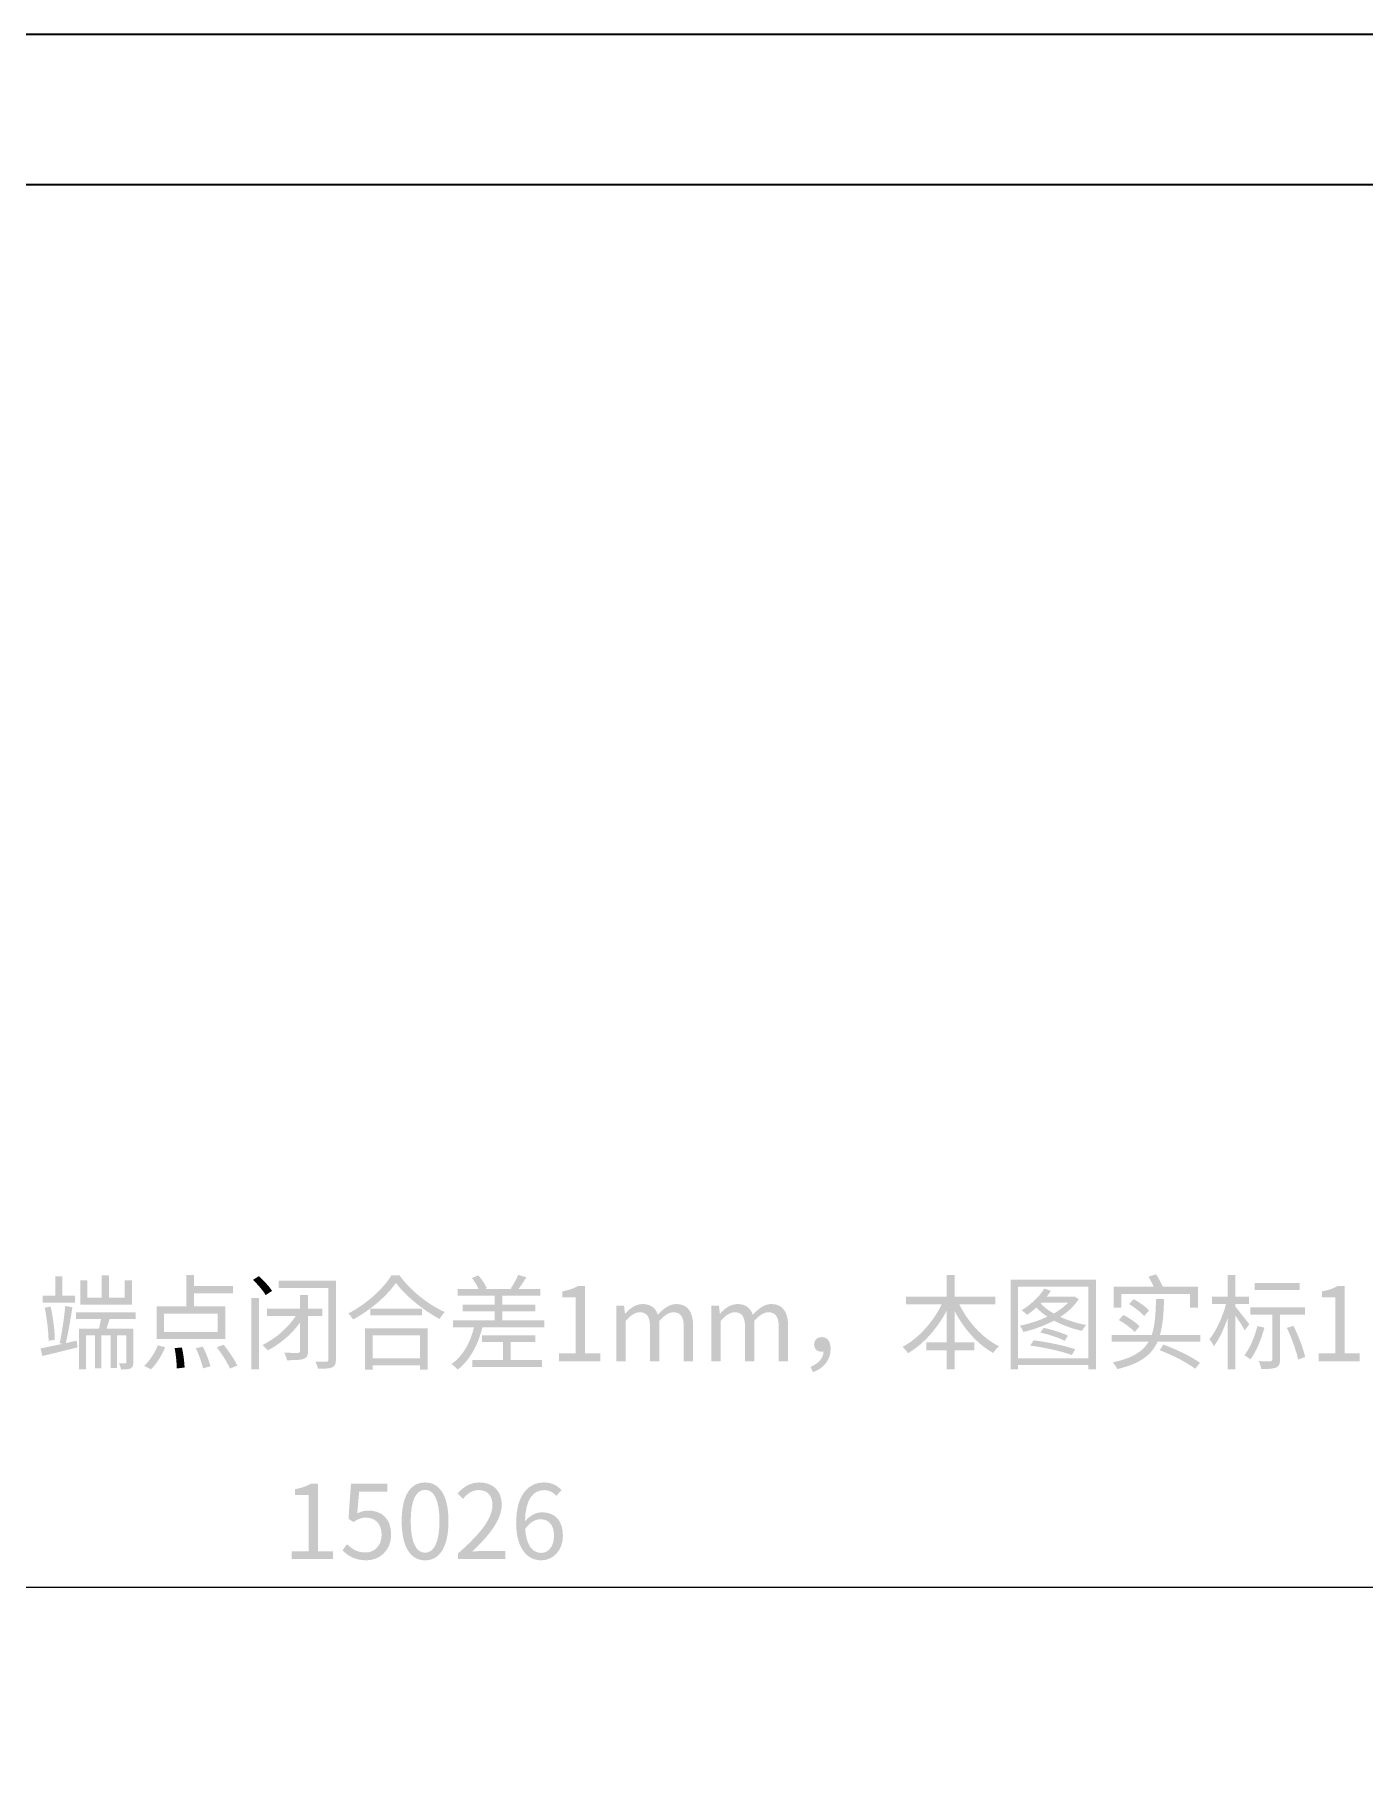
# Model space of a CAD drawing. Header units: millimetres. Extents: x -4600 to 229000, y -4300 to 19460.
# Drawn here: x 45468 to 49007, y 14875 to 19460 of the extents above; entities that cross this region are included whole.
import ezdxf

# ---------------------------------------------------------------- set-up
doc = ezdxf.new("R2010")
doc.units = ezdxf.units.MM
doc.header["$LTSCALE"] = 100
for name, color, linetype, lineweight in [('A-DIMS', 7, 'Continuous', 13), ('A-NOTE', 7, 'Continuous', 18), ('A-SHEET', 7, 'Continuous', 35)]:
    doc.layers.add(name, color=color, linetype=linetype, lineweight=lineweight)

# ---------------------------------------------------------------- blocks, each defined once
blk = doc.blocks.new('*D10')
at = {"layer": 'A-DIMS'}
h = blk.add_hatch(color=256, dxfattribs=at)
edge = h.paths.add_edge_path()
edge.add_line((6152.4, 13605.4), (6262.1, 13605.4))
edge.add_line((6262.1, 13605.4), (6262.1, 13626.1))
edge.add_line((6262.1, 13626.1), (6222, 13626.1))
edge.add_line((6222, 13626.1), (6222, 13805.4))
edge.add_line((6222, 13805.4), (6202.9, 13805.4))
edge.add_spline(control_points=[(6202.9, 13805.4), (6192, 13799.1), (6179.2, 13794.5), (6161.4, 13791.2)], knot_values=[0, 0, 0, 0, 1, 1, 1, 1], degree=3, periodic=0)
edge.add_line((6161.4, 13791.2), (6161.4, 13775.4))
edge.add_line((6161.4, 13775.4), (6197.2, 13775.4))
edge.add_line((6197.2, 13775.4), (6197.2, 13626.1))
edge.add_line((6197.2, 13626.1), (6152.4, 13626.1))
edge.add_line((6152.4, 13626.1), (6152.4, 13605.4))
h = blk.add_hatch(color=256, dxfattribs=at)
edge = h.paths.add_edge_path()
edge.add_spline(control_points=[(6351.3, 13601.8), (6384.9, 13601.8), (6416.8, 13626.7), (6416.8, 13670.3), (6416.8, 13714.5), (6389.5, 13734.2), (6356.5, 13734.2), (6344.5, 13734.2), (6335.5, 13731.2), (6326.5, 13726.3)], knot_values=[0, 0, 0, 0, 1, 1, 1, 2, 2, 2, 3, 3, 3, 3], degree=3, periodic=0)
edge.add_line((6326.5, 13726.3), (6331.7, 13784.1))
edge.add_line((6331.7, 13784.1), (6407, 13784.1))
edge.add_line((6407, 13784.1), (6407, 13805.4))
edge.add_line((6407, 13805.4), (6309.9, 13805.4))
edge.add_line((6309.9, 13805.4), (6303.3, 13712.1))
edge.add_line((6303.3, 13712.1), (6316.7, 13703.6))
edge.add_spline(control_points=[(6316.7, 13703.6), (6328.1, 13711.3), (6336.6, 13715.4), (6350, 13715.4), (6375.1, 13715.4), (6391.4, 13698.4), (6391.4, 13669.8), (6391.4, 13640.6), (6372.6, 13622.6), (6348.9, 13622.6), (6325.7, 13622.6), (6311, 13633.2), (6299.8, 13644.7)], knot_values=[0, 0, 0, 0, 1, 1, 1, 2, 2, 2, 3, 3, 3, 4, 4, 4, 4], degree=3, periodic=0)
edge.add_line((6299.8, 13644.7), (6287.2, 13628.3))
edge.add_spline(control_points=[(6287.2, 13628.3), (6300.9, 13614.9), (6320, 13601.8), (6351.3, 13601.8)], knot_values=[0, 0, 0, 0, 1, 1, 1, 1], degree=3, periodic=0)
h = blk.add_hatch(color=256, dxfattribs=at)
edge = h.paths.add_edge_path()
edge.add_spline(control_points=[(6507.1, 13601.8), (6545.1, 13601.8), (6569.3, 13636.2), (6569.3, 13706.1), (6569.3, 13775.4), (6545.1, 13808.9), (6507.1, 13808.9), (6468.9, 13808.9), (6444.9, 13775.4), (6444.9, 13706.1), (6444.9, 13636.2), (6468.9, 13601.8), (6507.1, 13601.8)], knot_values=[0, 0, 0, 0, 1, 1, 1, 2, 2, 2, 3, 3, 3, 4, 4, 4, 4], degree=3, periodic=0)
edge = h.paths.add_edge_path(flags=0)
edge.add_spline(control_points=[(6507.1, 13622), (6484.5, 13622), (6468.9, 13647.4), (6468.9, 13706.1), (6468.9, 13764.5), (6484.5, 13789.3), (6507.1, 13789.3), (6529.8, 13789.3), (6545.3, 13764.5), (6545.3, 13706.1), (6545.3, 13647.4), (6529.8, 13622), (6507.1, 13622)], knot_values=[0, 0, 0, 0, 1, 1, 1, 2, 2, 2, 3, 3, 3, 4, 4, 4, 4], degree=3, periodic=0)
h = blk.add_hatch(color=256, dxfattribs=at)
edge = h.paths.add_edge_path()
edge.add_line((6594.7, 13605.4), (6720.5, 13605.4))
edge.add_line((6720.5, 13605.4), (6720.5, 13626.9))
edge.add_line((6720.5, 13626.9), (6665.1, 13626.9))
edge.add_spline(control_points=[(6665.1, 13626.9), (6655, 13626.9), (6642.7, 13625.9), (6632.4, 13625)], knot_values=[0, 0, 0, 0, 1, 1, 1, 1], degree=3, periodic=0)
edge.add_spline(control_points=[(6632.4, 13625), (6679.3, 13669.5), (6711, 13710.2), (6711, 13750.3), (6711, 13785.7), (6688.3, 13808.9), (6652.6, 13808.9), (6627.2, 13808.9), (6609.7, 13797.5), (6593.6, 13779.7)], knot_values=[0, 0, 0, 0, 1, 1, 1, 2, 2, 2, 3, 3, 3, 3], degree=3, periodic=0)
edge.add_line((6593.6, 13779.7), (6608.1, 13765.6))
edge.add_spline(control_points=[(6608.1, 13765.6), (6619.3, 13778.9), (6633.2, 13788.7), (6649.6, 13788.7), (6674.4, 13788.7), (6686.4, 13772.1), (6686.4, 13749.2), (6686.4, 13714.8), (6657.5, 13675), (6594.7, 13620.1)], knot_values=[0, 0, 0, 0, 1, 1, 1, 2, 2, 2, 3, 3, 3, 3], degree=3, periodic=0)
edge.add_line((6594.7, 13620.1), (6594.7, 13605.4))
h = blk.add_hatch(color=256, dxfattribs=at)
edge = h.paths.add_edge_path()
edge.add_spline(control_points=[(6816.3, 13601.8), (6847.4, 13601.8), (6873.8, 13628), (6873.8, 13666.8), (6873.8, 13708.8), (6852, 13729.5), (6818.2, 13729.5), (6802.6, 13729.5), (6785.2, 13720.5), (6772.9, 13705.5)], knot_values=[0, 0, 0, 0, 1, 1, 1, 2, 2, 2, 3, 3, 3, 3], degree=3, periodic=0)
edge.add_spline(control_points=[(6772.9, 13705.5), (6774, 13767.5), (6796.6, 13788.5), (6824.5, 13788.5), (6836.5, 13788.5), (6848.5, 13782.5), (6856.1, 13773.2)], knot_values=[0, 0, 0, 0, 1, 1, 1, 2, 2, 2, 2], degree=3, periodic=0)
edge.add_line((6856.1, 13773.2), (6870.3, 13788.5))
edge.add_spline(control_points=[(6870.3, 13788.5), (6859.1, 13800.5), (6844.1, 13808.9), (6823.4, 13808.9), (6784.6, 13808.9), (6749.4, 13779.2), (6749.4, 13700.9), (6749.4, 13634.9), (6778.1, 13601.8), (6816.3, 13601.8)], knot_values=[0, 0, 0, 0, 1, 1, 1, 2, 2, 2, 3, 3, 3, 3], degree=3, periodic=0)
edge = h.paths.add_edge_path(flags=0)
edge.add_spline(control_points=[(6773.4, 13685.6), (6786.5, 13704.2), (6801.8, 13711), (6814.1, 13711), (6838.4, 13711), (6850.1, 13693.8), (6850.1, 13666.8), (6850.1, 13639.5), (6835.4, 13621.5), (6816.3, 13621.5), (6791.2, 13621.5), (6776.2, 13644.1), (6773.4, 13685.6)], knot_values=[0, 0, 0, 0, 1, 1, 1, 2, 2, 2, 3, 3, 3, 4, 4, 4, 4], degree=3, periodic=0)
blk.add_line((-1006, 13530.4), (14020, 13530.4))
blk = doc.blocks.new('SOURCE_DIMENSIONS')
at = {"layer": 'A-NOTE'}
for points in [[(5523.6, 14357), (5523.6, 14305.7), (5489.3, 14305.7), (5489.3, 14287.2), (5575.5, 14287.2), (5575.5, 14305.7), (5542.2, 14305.7), (5542.2, 14357), (5523.6, 14357)], [(5589.9, 14346.9), (5589.9, 14282), (5727.2, 14282), (5727.2, 14346.9), (5707.5, 14346.9), (5707.5, 14300), (5666.3, 14300), (5666.3, 14360), (5646.7, 14360), (5646.7, 14300), (5608.8, 14300), (5608.8, 14346.9), (5589.9, 14346.9)], [(8714.6, 14339.8), (8714.6, 14320.5), (8833.6, 14320.5), (8833.6, 14339.8), (8714.6, 14339.8)], [(6045.1, 14299.2), (6045.1, 14109.5), (6065.2, 14109.5), (6065.2, 14299.2), (6045.1, 14299.2)]]:
    blk.add_hatch(color=256, dxfattribs=at).paths.add_polyline_path(points)
h = blk.add_hatch(color=256, dxfattribs=at)
h.paths.add_polyline_path([(5793.2, 14277.6), (5793.2, 14190.3), (5975.8, 14190.3), (5975.8, 14277.6), (5892.5, 14277.6), (5892.5, 14312.3), (5996.2, 14312.3), (5996.2, 14331.6), (5892.5, 14331.6), (5892.5, 14360.6), (5872.1, 14360.6), (5872.1, 14277.6), (5793.2, 14277.6)])
h.paths.add_polyline_path([(5812.6, 14258.2), (5955.3, 14258.2), (5955.3, 14209.4), (5812.6, 14209.4), (5812.6, 14258.2)], flags=0)
h = blk.add_hatch(color=256, dxfattribs=at)
edge = h.paths.add_edge_path()
edge.add_spline(control_points=[(6049.1, 14347.7), (6062, 14335.5), (6076.7, 14318.3), (6083, 14307.1)], knot_values=[0, 0, 0, 0, 1, 1, 1, 1], degree=3, periodic=0)
edge.add_line((6083, 14307.1), (6099.9, 14318.3))
edge.add_spline(control_points=[(6099.9, 14318.3), (6093.1, 14329.7), (6077.8, 14346.1), (6065, 14357.6)], knot_values=[0, 0, 0, 0, 1, 1, 1, 1], degree=3, periodic=0)
edge.add_line((6065, 14357.6), (6049.1, 14347.7))
h = blk.add_hatch(color=256, dxfattribs=at)
edge = h.paths.add_edge_path()
edge.add_spline(control_points=[(6429.5, 14339.8), (6455.2, 14304.9), (6503.2, 14266.4), (6545.7, 14243.8)], knot_values=[0, 0, 0, 0, 1, 1, 1, 1], degree=3, periodic=0)
edge.add_spline(control_points=[(6545.7, 14243.8), (6549.3, 14249.8), (6554.5, 14256.9), (6559.4, 14262.1)], knot_values=[0, 0, 0, 0, 1, 1, 1, 1], degree=3, periodic=0)
edge.add_spline(control_points=[(6559.4, 14262.1), (6516, 14281.4), (6468, 14319.4), (6438.8, 14360)], knot_values=[0, 0, 0, 0, 1, 1, 1, 1], degree=3, periodic=0)
edge.add_line((6438.8, 14360), (6417.8, 14360))
edge.add_spline(control_points=[(6417.8, 14360), (6396.5, 14324.6), (6350.6, 14282.8), (6302.9, 14258.5)], knot_values=[0, 0, 0, 0, 1, 1, 1, 1], degree=3, periodic=0)
edge.add_spline(control_points=[(6302.9, 14258.5), (6307.3, 14254.2), (6313, 14247.1), (6315.7, 14242.4)], knot_values=[0, 0, 0, 0, 1, 1, 1, 1], degree=3, periodic=0)
edge.add_spline(control_points=[(6315.7, 14242.4), (6362.4, 14267.5), (6406.9, 14306.5), (6429.5, 14339.8)], knot_values=[0, 0, 0, 0, 1, 1, 1, 1], degree=3, periodic=0)
h.paths.add_polyline_path([(6361.3, 14271.3), (6361.3, 14253.1), (6499.1, 14253.1), (6499.1, 14271.3), (6361.3, 14271.3)], flags=0)
h = blk.add_hatch(color=256, dxfattribs=at)
edge = h.paths.add_edge_path()
edge.add_spline(control_points=[(6755, 14361.1), (6750.6, 14350.2), (6741.9, 14334.6), (6734.8, 14324.8)], knot_values=[0, 0, 0, 0, 1, 1, 1, 1], degree=3, periodic=0)
edge.add_line((6734.8, 14324.8), (6737.8, 14323.7))
edge.add_line((6737.8, 14323.7), (6666.6, 14323.7))
edge.add_line((6666.6, 14323.7), (6671, 14325.6))
edge.add_spline(control_points=[(6671, 14325.6), (6667.2, 14335.5), (6657.9, 14349.4), (6648.9, 14359.7)], knot_values=[0, 0, 0, 0, 1, 1, 1, 1], degree=3, periodic=0)
edge.add_line((6648.9, 14359.7), (6631.4, 14352.7))
edge.add_spline(control_points=[(6631.4, 14352.7), (6638.2, 14344.2), (6645.3, 14332.7), (6649.7, 14323.7)], knot_values=[0, 0, 0, 0, 1, 1, 1, 1], degree=3, periodic=0)
edge.add_line((6649.7, 14323.7), (6594, 14323.7))
edge.add_line((6594, 14323.7), (6594, 14305.7))
edge.add_line((6594, 14305.7), (6692, 14305.7))
edge.add_line((6692, 14305.7), (6692, 14281.7))
edge.add_line((6692, 14281.7), (6607.4, 14281.7))
edge.add_line((6607.4, 14281.7), (6607.4, 14264.3))
edge.add_line((6607.4, 14264.3), (6692, 14264.3))
edge.add_line((6692, 14264.3), (6692, 14239.7))
edge.add_line((6692, 14239.7), (6581.8, 14239.7))
edge.add_line((6581.8, 14239.7), (6581.8, 14221.1))
edge.add_line((6581.8, 14221.1), (6637.1, 14221.1))
edge.add_spline(control_points=[(6637.1, 14221.1), (6627, 14178.8), (6607.1, 14144.7), (6577.1, 14123.7)], knot_values=[0, 0, 0, 0, 1, 1, 1, 1], degree=3, periodic=0)
edge.add_spline(control_points=[(6577.1, 14123.7), (6582, 14120.5), (6590.5, 14113.1), (6594.3, 14109.3)], knot_values=[0, 0, 0, 0, 1, 1, 1, 1], degree=3, periodic=0)
edge.add_spline(control_points=[(6594.3, 14109.3), (6625.4, 14134.1), (6647.5, 14172.3), (6659.5, 14221.1)], knot_values=[0, 0, 0, 0, 1, 1, 1, 1], degree=3, periodic=0)
edge.add_line((6659.5, 14221.1), (6824, 14221.1))
edge.add_line((6824, 14221.1), (6824, 14239.7))
edge.add_line((6824, 14239.7), (6713, 14239.7))
edge.add_line((6713, 14239.7), (6713, 14264.3))
edge.add_line((6713, 14264.3), (6800, 14264.3))
edge.add_line((6800, 14264.3), (6800, 14281.7))
edge.add_line((6800, 14281.7), (6713, 14281.7))
edge.add_line((6713, 14281.7), (6713, 14305.7))
edge.add_line((6713, 14305.7), (6813.7, 14305.7))
edge.add_line((6813.7, 14305.7), (6813.7, 14323.7))
edge.add_line((6813.7, 14323.7), (6755.8, 14323.7))
edge.add_spline(control_points=[(6755.8, 14323.7), (6762.4, 14332.5), (6770, 14343.9), (6776.6, 14354.6)], knot_values=[0, 0, 0, 0, 1, 1, 1, 1], degree=3, periodic=0)
edge.add_line((6776.6, 14354.6), (6755, 14361.1))
h.paths.add_polyline_path([(6658.7, 14200.4), (6658.7, 14182.4), (6714.1, 14182.4), (6714.1, 14134.4), (6632.5, 14134.4), (6632.5, 14116.4), (6818.6, 14116.4), (6818.6, 14134.4), (6734.8, 14134.4), (6734.8, 14182.4), (6800.3, 14182.4), (6800.3, 14200.4), (6658.7, 14200.4)], flags=0)
h = blk.add_hatch(color=256, dxfattribs=at)
edge = h.paths.add_edge_path()
edge.add_line((7894.4, 14360.3), (7894.4, 14303))
edge.add_line((7894.4, 14303), (7786.7, 14303))
edge.add_line((7786.7, 14303), (7786.7, 14282.3))
edge.add_line((7786.7, 14282.3), (7881.6, 14282.3))
edge.add_spline(control_points=[(7881.6, 14282.3), (7858.4, 14235.3), (7818.9, 14191.1), (7777.4, 14169.6)], knot_values=[0, 0, 0, 0, 1, 1, 1, 1], degree=3, periodic=0)
edge.add_spline(control_points=[(7777.4, 14169.6), (7782, 14165.5), (7788.6, 14157.8), (7792.1, 14152.7)], knot_values=[0, 0, 0, 0, 1, 1, 1, 1], degree=3, periodic=0)
edge.add_spline(control_points=[(7792.1, 14152.7), (7832, 14176.1), (7869.3, 14217.3), (7894.4, 14264.8)], knot_values=[0, 0, 0, 0, 1, 1, 1, 1], degree=3, periodic=0)
edge.add_line((7894.4, 14264.8), (7894.4, 14181.3))
edge.add_line((7894.4, 14181.3), (7841, 14181.3))
edge.add_line((7841, 14181.3), (7841, 14160.6))
edge.add_line((7841, 14160.6), (7894.4, 14160.6))
edge.add_line((7894.4, 14160.6), (7894.4, 14109.5))
edge.add_line((7894.4, 14109.5), (7916, 14109.5))
edge.add_line((7916, 14109.5), (7916, 14160.6))
edge.add_line((7916, 14160.6), (7968.1, 14160.6))
edge.add_line((7968.1, 14160.6), (7968.1, 14181.3))
edge.add_line((7968.1, 14181.3), (7916, 14181.3))
edge.add_line((7916, 14181.3), (7916, 14264.5))
edge.add_spline(control_points=[(7916, 14264.5), (7940.6, 14217.3), (7977.7, 14175.8), (8018.6, 14153.2)], knot_values=[0, 0, 0, 0, 1, 1, 1, 1], degree=3, periodic=0)
edge.add_spline(control_points=[(8018.6, 14153.2), (8022.1, 14158.9), (8029.2, 14167.1), (8034.1, 14171.2)], knot_values=[0, 0, 0, 0, 1, 1, 1, 1], degree=3, periodic=0)
edge.add_spline(control_points=[(8034.1, 14171.2), (7991, 14192.2), (7951.7, 14235.3), (7928.5, 14282.3)], knot_values=[0, 0, 0, 0, 1, 1, 1, 1], degree=3, periodic=0)
edge.add_line((7928.5, 14282.3), (8024.6, 14282.3))
edge.add_line((8024.6, 14282.3), (8024.6, 14303))
edge.add_line((8024.6, 14303), (7916, 14303))
edge.add_line((7916, 14303), (7916, 14360.3))
edge.add_line((7916, 14360.3), (7894.4, 14360.3))
h = blk.add_hatch(color=256, dxfattribs=at)
edge = h.paths.add_edge_path()
edge.add_line((8339.2, 14329.5), (8339.2, 14274.1))
edge.add_line((8339.2, 14274.1), (8359.7, 14274.1))
edge.add_line((8359.7, 14274.1), (8359.7, 14310.4))
edge.add_line((8359.7, 14310.4), (8542.2, 14310.4))
edge.add_line((8542.2, 14310.4), (8542.2, 14274.1))
edge.add_line((8542.2, 14274.1), (8563.5, 14274.1))
edge.add_line((8563.5, 14274.1), (8563.5, 14329.5))
edge.add_line((8563.5, 14329.5), (8469.9, 14329.5))
edge.add_spline(control_points=[(8469.9, 14329.5), (8465.8, 14339), (8458.7, 14352.4), (8451.9, 14362.5)], knot_values=[0, 0, 0, 0, 1, 1, 1, 1], degree=3, periodic=0)
edge.add_line((8451.9, 14362.5), (8431.7, 14356.2))
edge.add_spline(control_points=[(8431.7, 14356.2), (8436.6, 14348), (8441.8, 14338.2), (8445.6, 14329.5)], knot_values=[0, 0, 0, 0, 1, 1, 1, 1], degree=3, periodic=0)
edge.add_line((8445.6, 14329.5), (8339.2, 14329.5))
h = blk.add_hatch(color=256, dxfattribs=at)
edge = h.paths.add_edge_path()
edge.add_line((8642.6, 14360.6), (8642.6, 14302.7))
edge.add_line((8642.6, 14302.7), (8600.9, 14302.7))
edge.add_line((8600.9, 14302.7), (8600.9, 14283.6))
edge.add_line((8600.9, 14283.6), (8638.2, 14283.6))
edge.add_spline(control_points=[(8638.2, 14283.6), (8629.2, 14249.8), (8611.5, 14210.5), (8594, 14190)], knot_values=[0, 0, 0, 0, 1, 1, 1, 1], degree=3, periodic=0)
edge.add_spline(control_points=[(8594, 14190), (8597.9, 14184.9), (8603.3, 14176.4), (8605.5, 14170.9)], knot_values=[0, 0, 0, 0, 1, 1, 1, 1], degree=3, periodic=0)
edge.add_spline(control_points=[(8605.5, 14170.9), (8619.1, 14188.4), (8632.5, 14217), (8642.6, 14246.5)], knot_values=[0, 0, 0, 0, 1, 1, 1, 1], degree=3, periodic=0)
edge.add_line((8642.6, 14246.5), (8642.6, 14109.8))
edge.add_line((8642.6, 14109.8), (8663.1, 14109.8))
edge.add_line((8663.1, 14109.8), (8663.1, 14252.5))
edge.add_spline(control_points=[(8663.1, 14252.5), (8672.3, 14239.1), (8683.3, 14222.2), (8687.9, 14213.5)], knot_values=[0, 0, 0, 0, 1, 1, 1, 1], degree=3, periodic=0)
edge.add_line((8687.9, 14213.5), (8699.9, 14229.6))
edge.add_spline(control_points=[(8699.9, 14229.6), (8694.4, 14237.2), (8671, 14267.3), (8663.1, 14276.3)], knot_values=[0, 0, 0, 0, 1, 1, 1, 1], degree=3, periodic=0)
edge.add_line((8663.1, 14276.3), (8663.1, 14283.6))
edge.add_line((8663.1, 14283.6), (8698.8, 14283.6))
edge.add_line((8698.8, 14283.6), (8698.8, 14302.7))
edge.add_line((8698.8, 14302.7), (8663.1, 14302.7))
edge.add_line((8663.1, 14302.7), (8663.1, 14360.6))
edge.add_line((8663.1, 14360.6), (8642.6, 14360.6))
h = blk.add_hatch(color=256, dxfattribs=at)
edge = h.paths.add_edge_path()
edge.add_line((6117.6, 14345.6), (6117.6, 14326.5))
edge.add_line((6117.6, 14326.5), (6249.7, 14326.5))
edge.add_line((6249.7, 14326.5), (6249.7, 14135.5))
edge.add_spline(control_points=[(6249.7, 14135.5), (6249.7, 14131.6), (6248.6, 14130.6), (6244.5, 14130.3)], knot_values=[0, 0, 0, 0, 1, 1, 1, 1], degree=3, periodic=0)
edge.add_spline(control_points=[(6244.5, 14130.3), (6241, 14130.3), (6227.9, 14130.3), (6215.3, 14130.6)], knot_values=[0, 0, 0, 0, 1, 1, 1, 1], degree=3, periodic=0)
edge.add_spline(control_points=[(6215.3, 14130.6), (6218, 14125.4), (6220.8, 14116.6), (6221.9, 14111.5)], knot_values=[0, 0, 0, 0, 1, 1, 1, 1], degree=3, periodic=0)
edge.add_spline(control_points=[(6221.9, 14111.5), (6240.1, 14111.2), (6252.1, 14111.7), (6259.8, 14115), (6267.2, 14118.3), (6269.9, 14124), (6269.9, 14135.5)], knot_values=[0, 0, 0, 0, 1, 1, 1, 2, 2, 2, 2], degree=3, periodic=0)
edge.add_line((6269.9, 14135.5), (6269.9, 14345.6))
edge.add_line((6269.9, 14345.6), (6117.6, 14345.6))
edge = h.paths.add_edge_path(flags=0)
edge.add_line((6174.4, 14307.6), (6174.4, 14271.1))
edge.add_line((6174.4, 14271.1), (6086.8, 14271.1))
edge.add_line((6086.8, 14271.1), (6086.8, 14251.7))
edge.add_line((6086.8, 14251.7), (6162.7, 14251.7))
edge.add_spline(control_points=[(6162.7, 14251.7), (6144.1, 14221.7), (6111.6, 14193.3), (6074.3, 14174.2)], knot_values=[0, 0, 0, 0, 1, 1, 1, 1], degree=3, periodic=0)
edge.add_spline(control_points=[(6074.3, 14174.2), (6078.9, 14170.9), (6085.4, 14164.1), (6088.4, 14160)], knot_values=[0, 0, 0, 0, 1, 1, 1, 1], degree=3, periodic=0)
edge.add_spline(control_points=[(6088.4, 14160), (6123.4, 14178.6), (6153.1, 14204.5), (6174.4, 14234.2)], knot_values=[0, 0, 0, 0, 1, 1, 1, 1], degree=3, periodic=0)
edge.add_line((6174.4, 14234.2), (6174.4, 14159.2))
edge.add_spline(control_points=[(6174.4, 14159.2), (6174.4, 14154.8), (6173, 14153.7), (6168.7, 14153.5)], knot_values=[0, 0, 0, 0, 1, 1, 1, 1], degree=3, periodic=0)
edge.add_spline(control_points=[(6168.7, 14153.5), (6164, 14153.5), (6148.7, 14153.5), (6132.6, 14154)], knot_values=[0, 0, 0, 0, 1, 1, 1, 1], degree=3, periodic=0)
edge.add_spline(control_points=[(6132.6, 14154), (6135.4, 14148.3), (6138.6, 14139.6), (6139.5, 14134.1)], knot_values=[0, 0, 0, 0, 1, 1, 1, 1], degree=3, periodic=0)
edge.add_spline(control_points=[(6139.5, 14134.1), (6161.3, 14134.1), (6175.5, 14134.4), (6183.9, 14137.6)], knot_values=[0, 0, 0, 0, 1, 1, 1, 1], degree=3, periodic=0)
edge.add_spline(control_points=[(6183.9, 14137.6), (6192.9, 14140.6), (6195.7, 14146.4), (6195.7, 14158.7)], knot_values=[0, 0, 0, 0, 1, 1, 1, 1], degree=3, periodic=0)
edge.add_line((6195.7, 14158.7), (6195.7, 14251.7))
edge.add_line((6195.7, 14251.7), (6233.9, 14251.7))
edge.add_line((6233.9, 14251.7), (6233.9, 14271.1))
edge.add_line((6233.9, 14271.1), (6195.7, 14271.1))
edge.add_line((6195.7, 14271.1), (6195.7, 14307.6))
edge.add_line((6195.7, 14307.6), (6174.4, 14307.6))
h = blk.add_hatch(color=256, dxfattribs=at)
edge = h.paths.add_edge_path()
edge.add_line((6863.3, 14131.4), (6973, 14131.4))
edge.add_line((6973, 14131.4), (6973, 14152.1))
edge.add_line((6973, 14152.1), (6932.9, 14152.1))
edge.add_line((6932.9, 14152.1), (6932.9, 14331.4))
edge.add_line((6932.9, 14331.4), (6913.8, 14331.4))
edge.add_spline(control_points=[(6913.8, 14331.4), (6902.9, 14325.1), (6890.1, 14320.5), (6872.3, 14317.2)], knot_values=[0, 0, 0, 0, 1, 1, 1, 1], degree=3, periodic=0)
edge.add_line((6872.3, 14317.2), (6872.3, 14301.4))
edge.add_line((6872.3, 14301.4), (6908.1, 14301.4))
edge.add_line((6908.1, 14301.4), (6908.1, 14152.1))
edge.add_line((6908.1, 14152.1), (6863.3, 14152.1))
edge.add_line((6863.3, 14152.1), (6863.3, 14131.4))
h = blk.add_hatch(color=256, dxfattribs=at)
h.paths.add_polyline_path([(8064.7, 14348.6), (8064.7, 14109.5), (8084.3, 14109.5), (8084.3, 14121), (8271.5, 14121), (8271.5, 14109.5), (8292, 14109.5), (8292, 14348.6), (8064.7, 14348.6)])
h.paths.add_polyline_path([(8084.3, 14139.3), (8084.3, 14330), (8271.5, 14330), (8271.5, 14139.3), (8084.3, 14139.3)], flags=0)
edge = h.paths.add_edge_path(flags=0)
edge.add_spline(control_points=[(8154.7, 14324.6), (8141.1, 14302.2), (8117.6, 14280.9), (8094.2, 14267)], knot_values=[0, 0, 0, 0, 1, 1, 1, 1], degree=3, periodic=0)
edge.add_spline(control_points=[(8094.2, 14267), (8098.5, 14264.3), (8105.6, 14258), (8108.6, 14254.7)], knot_values=[0, 0, 0, 0, 1, 1, 1, 1], degree=3, periodic=0)
edge.add_spline(control_points=[(8108.6, 14254.7), (8116.8, 14260.2), (8125.3, 14266.7), (8133.7, 14274.1)], knot_values=[0, 0, 0, 0, 1, 1, 1, 1], degree=3, periodic=0)
edge.add_spline(control_points=[(8133.7, 14274.1), (8141.9, 14265.3), (8152, 14257.2), (8162.9, 14249.8)], knot_values=[0, 0, 0, 0, 1, 1, 1, 1], degree=3, periodic=0)
edge.add_spline(control_points=[(8162.9, 14249.8), (8139.7, 14238.9), (8113.5, 14230.7), (8089.3, 14225.8)], knot_values=[0, 0, 0, 0, 1, 1, 1, 1], degree=3, periodic=0)
edge.add_spline(control_points=[(8089.3, 14225.8), (8092.8, 14222), (8097.2, 14214), (8099.1, 14209.1)], knot_values=[0, 0, 0, 0, 1, 1, 1, 1], degree=3, periodic=0)
edge.add_spline(control_points=[(8099.1, 14209.1), (8125.8, 14215.4), (8154.5, 14225.5), (8180.4, 14239.4)], knot_values=[0, 0, 0, 0, 1, 1, 1, 1], degree=3, periodic=0)
edge.add_spline(control_points=[(8180.4, 14239.4), (8203, 14227.1), (8229, 14217.9), (8254.9, 14212.1)], knot_values=[0, 0, 0, 0, 1, 1, 1, 1], degree=3, periodic=0)
edge.add_spline(control_points=[(8254.9, 14212.1), (8257.3, 14217), (8262.5, 14224.1), (8266.3, 14227.7)], knot_values=[0, 0, 0, 0, 1, 1, 1, 1], degree=3, periodic=0)
edge.add_spline(control_points=[(8266.3, 14227.7), (8242.3, 14232.1), (8218.3, 14239.4), (8197, 14249.2)], knot_values=[0, 0, 0, 0, 1, 1, 1, 1], degree=3, periodic=0)
edge.add_spline(control_points=[(8197, 14249.2), (8217.5, 14262.6), (8234.7, 14278.2), (8246.1, 14296.7)], knot_values=[0, 0, 0, 0, 1, 1, 1, 1], degree=3, periodic=0)
edge.add_line((8246.1, 14296.7), (8234.4, 14303.5))
edge.add_line((8234.4, 14303.5), (8231.4, 14302.7))
edge.add_line((8231.4, 14302.7), (8160.7, 14302.7))
edge.add_spline(control_points=[(8160.7, 14302.7), (8164.8, 14307.9), (8168.7, 14313.1), (8171.9, 14318.5)], knot_values=[0, 0, 0, 0, 1, 1, 1, 1], degree=3, periodic=0)
edge.add_line((8171.9, 14318.5), (8154.7, 14324.6))
edge = h.paths.add_edge_path(flags=0)
edge.add_line((8144.9, 14285), (8146.8, 14286.9))
edge.add_line((8146.8, 14286.9), (8217.5, 14286.9))
edge.add_spline(control_points=[(8217.5, 14286.9), (8207.7, 14276.3), (8194.6, 14266.7), (8179.8, 14258.2)], knot_values=[0, 0, 0, 0, 1, 1, 1, 1], degree=3, periodic=0)
edge.add_spline(control_points=[(8179.8, 14258.2), (8165.9, 14266.2), (8153.9, 14275.2), (8144.9, 14285)], knot_values=[0, 0, 0, 0, 1, 1, 1, 1], degree=3, periodic=0)
edge = h.paths.add_edge_path(flags=0)
edge.add_spline(control_points=[(8116.8, 14172.8), (8154.5, 14168.2), (8201.7, 14157.3), (8227.9, 14148)], knot_values=[0, 0, 0, 0, 1, 1, 1, 1], degree=3, periodic=0)
edge.add_line((8227.9, 14148), (8236.9, 14163.3))
edge.add_spline(control_points=[(8236.9, 14163.3), (8210.4, 14172), (8163.2, 14182.7), (8126.4, 14186.8)], knot_values=[0, 0, 0, 0, 1, 1, 1, 1], degree=3, periodic=0)
edge.add_line((8126.4, 14186.8), (8116.8, 14172.8))
edge = h.paths.add_edge_path(flags=0)
edge.add_spline(control_points=[(8144.1, 14207.5), (8165.9, 14202.9), (8193.8, 14193.3), (8209, 14185.7)], knot_values=[0, 0, 0, 0, 1, 1, 1, 1], degree=3, periodic=0)
edge.add_line((8209, 14185.7), (8217.5, 14199.6))
edge.add_spline(control_points=[(8217.5, 14199.6), (8202.2, 14206.7), (8174.7, 14215.7), (8152.8, 14220)], knot_values=[0, 0, 0, 0, 1, 1, 1, 1], degree=3, periodic=0)
edge.add_line((8152.8, 14220), (8144.1, 14207.5))
h = blk.add_hatch(color=256, dxfattribs=at)
edge = h.paths.add_edge_path()
edge.add_line((8884.3, 14131.4), (8994, 14131.4))
edge.add_line((8994, 14131.4), (8994, 14152.1))
edge.add_line((8994, 14152.1), (8953.9, 14152.1))
edge.add_line((8953.9, 14152.1), (8953.9, 14331.4))
edge.add_line((8953.9, 14331.4), (8934.8, 14331.4))
edge.add_spline(control_points=[(8934.8, 14331.4), (8923.9, 14325.1), (8911.1, 14320.5), (8893.3, 14317.2)], knot_values=[0, 0, 0, 0, 1, 1, 1, 1], degree=3, periodic=0)
edge.add_line((8893.3, 14317.2), (8893.3, 14301.4))
edge.add_line((8893.3, 14301.4), (8929.1, 14301.4))
edge.add_line((8929.1, 14301.4), (8929.1, 14152.1))
edge.add_line((8929.1, 14152.1), (8884.3, 14152.1))
edge.add_line((8884.3, 14152.1), (8884.3, 14131.4))
h = blk.add_hatch(color=256, dxfattribs=at)
edge = h.paths.add_edge_path()
edge.add_spline(control_points=[(5549.8, 14278.7), (5547.1, 14248.7), (5540.8, 14205), (5534.8, 14179.4)], knot_values=[0, 0, 0, 0, 1, 1, 1, 1], degree=3, periodic=0)
edge.add_line((5534.8, 14179.4), (5541.9, 14177.5))
edge.add_line((5541.9, 14177.5), (5484.1, 14165.2))
edge.add_line((5484.1, 14165.2), (5488.7, 14145.3))
edge.add_spline(control_points=[(5488.7, 14145.3), (5514.9, 14151.3), (5549.6, 14159.7), (5582.3, 14168.2)], knot_values=[0, 0, 0, 0, 1, 1, 1, 1], degree=3, periodic=0)
edge.add_line((5582.3, 14168.2), (5580.1, 14185.9))
edge.add_line((5580.1, 14185.9), (5551.2, 14179.4))
edge.add_spline(control_points=[(5551.2, 14179.4), (5557.2, 14204.8), (5564, 14244.3), (5568.9, 14274.6)], knot_values=[0, 0, 0, 0, 1, 1, 1, 1], degree=3, periodic=0)
edge.add_line((5568.9, 14274.6), (5549.8, 14278.7))
edge = h.paths.add_edge_path(flags=0)
edge.add_spline(control_points=[(5495, 14273.8), (5501, 14246), (5505.1, 14209.4), (5505.4, 14185.7)], knot_values=[0, 0, 0, 0, 1, 1, 1, 1], degree=3, periodic=0)
edge.add_line((5505.4, 14185.7), (5522, 14188.4))
edge.add_spline(control_points=[(5522, 14188.4), (5521.7, 14212.4), (5517.4, 14248.4), (5510.8, 14276.5)], knot_values=[0, 0, 0, 0, 1, 1, 1, 1], degree=3, periodic=0)
edge.add_line((5510.8, 14276.5), (5495, 14273.8))
h = blk.add_hatch(color=256, dxfattribs=at)
edge = h.paths.add_edge_path()
edge.add_line((5586.7, 14217.6), (5586.7, 14109.8))
edge.add_line((5586.7, 14109.8), (5605.2, 14109.8))
edge.add_line((5605.2, 14109.8), (5605.2, 14199.9))
edge.add_line((5605.2, 14199.9), (5629, 14199.9))
edge.add_line((5629, 14199.9), (5629, 14112.5))
edge.add_line((5629, 14112.5), (5645.3, 14112.5))
edge.add_line((5645.3, 14112.5), (5645.3, 14199.9))
edge.add_line((5645.3, 14199.9), (5670.7, 14199.9))
edge.add_line((5670.7, 14199.9), (5670.7, 14113.4))
edge.add_line((5670.7, 14113.4), (5687.1, 14113.4))
edge.add_line((5687.1, 14113.4), (5687.1, 14199.9))
edge.add_line((5687.1, 14199.9), (5712.2, 14199.9))
edge.add_line((5712.2, 14199.9), (5712.2, 14128.9))
edge.add_spline(control_points=[(5712.2, 14128.9), (5712.2, 14126.7), (5711.6, 14125.9), (5709.2, 14125.9)], knot_values=[0, 0, 0, 0, 1, 1, 1, 1], degree=3, periodic=0)
edge.add_spline(control_points=[(5709.2, 14125.9), (5707, 14125.6), (5700.2, 14125.6), (5692.5, 14125.9)], knot_values=[0, 0, 0, 0, 1, 1, 1, 1], degree=3, periodic=0)
edge.add_spline(control_points=[(5692.5, 14125.9), (5695, 14121.3), (5697.4, 14114.2), (5698, 14109.3)], knot_values=[0, 0, 0, 0, 1, 1, 1, 1], degree=3, periodic=0)
edge.add_spline(control_points=[(5698, 14109.3), (5710.5, 14109.3), (5718.2, 14109.5), (5723.9, 14112.5)], knot_values=[0, 0, 0, 0, 1, 1, 1, 1], degree=3, periodic=0)
edge.add_spline(control_points=[(5723.9, 14112.5), (5729.4, 14115.3), (5730.7, 14120.2), (5730.7, 14128.6)], knot_values=[0, 0, 0, 0, 1, 1, 1, 1], degree=3, periodic=0)
edge.add_line((5730.7, 14128.6), (5730.7, 14217.6))
edge.add_line((5730.7, 14217.6), (5659.5, 14217.6))
edge.add_line((5659.5, 14217.6), (5667.7, 14243.2))
edge.add_line((5667.7, 14243.2), (5736.7, 14243.2))
edge.add_line((5736.7, 14243.2), (5736.7, 14261.8))
edge.add_line((5736.7, 14261.8), (5577.9, 14261.8))
edge.add_line((5577.9, 14261.8), (5577.9, 14243.2))
edge.add_line((5577.9, 14243.2), (5644.8, 14243.2))
edge.add_spline(control_points=[(5644.8, 14243.2), (5643.1, 14234.8), (5641.5, 14225.5), (5639.6, 14217.6)], knot_values=[0, 0, 0, 0, 1, 1, 1, 1], degree=3, periodic=0)
edge.add_line((5639.6, 14217.6), (5586.7, 14217.6))
h = blk.add_hatch(color=256, dxfattribs=at)
edge = h.paths.add_edge_path()
edge.add_line((7015.9, 14131.4), (7041, 14131.4))
edge.add_line((7041, 14131.4), (7041, 14238.9))
edge.add_spline(control_points=[(7041, 14238.9), (7054.3, 14254.2), (7066.9, 14261.5), (7078.1, 14261.5), (7096.9, 14261.5), (7105.6, 14249.8), (7105.6, 14222)], knot_values=[0, 0, 0, 0, 1, 1, 1, 2, 2, 2, 2], degree=3, periodic=0)
edge.add_line((7105.6, 14222), (7105.6, 14131.4))
edge.add_line((7105.6, 14131.4), (7130.5, 14131.4))
edge.add_line((7130.5, 14131.4), (7130.5, 14238.9))
edge.add_spline(control_points=[(7130.5, 14238.9), (7144.4, 14254.2), (7156.4, 14261.5), (7167.8, 14261.5), (7186.7, 14261.5), (7195.4, 14249.8), (7195.4, 14222)], knot_values=[0, 0, 0, 0, 1, 1, 1, 2, 2, 2, 2], degree=3, periodic=0)
edge.add_line((7195.4, 14222), (7195.4, 14131.4))
edge.add_line((7195.4, 14131.4), (7220.2, 14131.4))
edge.add_line((7220.2, 14131.4), (7220.2, 14225.2))
edge.add_spline(control_points=[(7220.2, 14225.2), (7220.2, 14262.9), (7205.8, 14283.4), (7175.5, 14283.4), (7157.2, 14283.4), (7141.9, 14271.6), (7126.4, 14255)], knot_values=[0, 0, 0, 0, 1, 1, 1, 2, 2, 2, 2], degree=3, periodic=0)
edge.add_spline(control_points=[(7126.4, 14255), (7120.4, 14272.4), (7108.4, 14283.4), (7085.4, 14283.4), (7067.7, 14283.4), (7052.4, 14272.2), (7039.3, 14258)], knot_values=[0, 0, 0, 0, 1, 1, 1, 2, 2, 2, 2], degree=3, periodic=0)
edge.add_line((7039.3, 14258), (7038.8, 14258))
edge.add_line((7038.8, 14258), (7036.3, 14279.5))
edge.add_line((7036.3, 14279.5), (7015.9, 14279.5))
edge.add_line((7015.9, 14279.5), (7015.9, 14131.4))
h = blk.add_hatch(color=256, dxfattribs=at)
edge = h.paths.add_edge_path()
edge.add_line((7268.5, 14131.4), (7293.6, 14131.4))
edge.add_line((7293.6, 14131.4), (7293.6, 14238.9))
edge.add_spline(control_points=[(7293.6, 14238.9), (7307, 14254.2), (7319.5, 14261.5), (7330.7, 14261.5), (7349.6, 14261.5), (7358.3, 14249.8), (7358.3, 14222)], knot_values=[0, 0, 0, 0, 1, 1, 1, 2, 2, 2, 2], degree=3, periodic=0)
edge.add_line((7358.3, 14222), (7358.3, 14131.4))
edge.add_line((7358.3, 14131.4), (7383.1, 14131.4))
edge.add_line((7383.1, 14131.4), (7383.1, 14238.9))
edge.add_spline(control_points=[(7383.1, 14238.9), (7397, 14254.2), (7409, 14261.5), (7420.5, 14261.5), (7439.3, 14261.5), (7448.1, 14249.8), (7448.1, 14222)], knot_values=[0, 0, 0, 0, 1, 1, 1, 2, 2, 2, 2], degree=3, periodic=0)
edge.add_line((7448.1, 14222), (7448.1, 14131.4))
edge.add_line((7448.1, 14131.4), (7472.9, 14131.4))
edge.add_line((7472.9, 14131.4), (7472.9, 14225.2))
edge.add_spline(control_points=[(7472.9, 14225.2), (7472.9, 14262.9), (7458.4, 14283.4), (7428.1, 14283.4), (7409.9, 14283.4), (7394.6, 14271.6), (7379, 14255)], knot_values=[0, 0, 0, 0, 1, 1, 1, 2, 2, 2, 2], degree=3, periodic=0)
edge.add_spline(control_points=[(7379, 14255), (7373, 14272.4), (7361, 14283.4), (7338.1, 14283.4), (7320.4, 14283.4), (7305.1, 14272.2), (7292, 14258)], knot_values=[0, 0, 0, 0, 1, 1, 1, 2, 2, 2, 2], degree=3, periodic=0)
edge.add_line((7292, 14258), (7291.4, 14258))
edge.add_line((7291.4, 14258), (7289, 14279.5))
edge.add_line((7289, 14279.5), (7268.5, 14279.5))
edge.add_line((7268.5, 14279.5), (7268.5, 14131.4))
h = blk.add_hatch(color=256, dxfattribs=at)
edge = h.paths.add_edge_path()
edge.add_line((8334, 14201.2), (8334, 14183.5))
edge.add_line((8334, 14183.5), (8432.5, 14183.5))
edge.add_spline(control_points=[(8432.5, 14183.5), (8417.2, 14157), (8389.1, 14139.3), (8336.7, 14128.4)], knot_values=[0, 0, 0, 0, 1, 1, 1, 1], degree=3, periodic=0)
edge.add_spline(control_points=[(8336.7, 14128.4), (8341.1, 14123.7), (8346.3, 14115.8), (8348.5, 14110.4)], knot_values=[0, 0, 0, 0, 1, 1, 1, 1], degree=3, periodic=0)
edge.add_spline(control_points=[(8348.5, 14110.4), (8409.9, 14124.6), (8440.4, 14148.3), (8456, 14183.5)], knot_values=[0, 0, 0, 0, 1, 1, 1, 1], degree=3, periodic=0)
edge.add_line((8456, 14183.5), (8569.7, 14183.5))
edge.add_line((8569.7, 14183.5), (8569.7, 14201.2))
edge.add_line((8569.7, 14201.2), (8462.2, 14201.2))
edge.add_spline(control_points=[(8462.2, 14201.2), (8470.2, 14227.7), (8472.1, 14259.3), (8473.2, 14296.7)], knot_values=[0, 0, 0, 0, 1, 1, 1, 1], degree=3, periodic=0)
edge.add_line((8473.2, 14296.7), (8451.9, 14296.7))
edge.add_spline(control_points=[(8451.9, 14296.7), (8450.8, 14258), (8449.1, 14226.6), (8440.4, 14201.2)], knot_values=[0, 0, 0, 0, 1, 1, 1, 1], degree=3, periodic=0)
edge.add_line((8440.4, 14201.2), (8334, 14201.2))
edge = h.paths.add_edge_path(flags=0)
edge.add_spline(control_points=[(8461.4, 14160.6), (8497.7, 14146.9), (8534, 14128.1), (8556.1, 14111.2)], knot_values=[0, 0, 0, 0, 1, 1, 1, 1], degree=3, periodic=0)
edge.add_line((8556.1, 14111.2), (8568.7, 14127.3))
edge.add_spline(control_points=[(8568.7, 14127.3), (8546, 14143.4), (8507.8, 14162.2), (8471.2, 14175.6)], knot_values=[0, 0, 0, 0, 1, 1, 1, 1], degree=3, periodic=0)
edge.add_line((8471.2, 14175.6), (8461.4, 14160.6))
edge = h.paths.add_edge_path(flags=0)
edge.add_spline(control_points=[(8352.8, 14240.8), (8368.4, 14232.3), (8386.7, 14218.7), (8395.4, 14208.9)], knot_values=[0, 0, 0, 0, 1, 1, 1, 1], degree=3, periodic=0)
edge.add_line((8395.4, 14208.9), (8407.9, 14224.4))
edge.add_spline(control_points=[(8407.9, 14224.4), (8398.9, 14234), (8380.4, 14246.5), (8365.1, 14254.4)], knot_values=[0, 0, 0, 0, 1, 1, 1, 1], degree=3, periodic=0)
edge.add_line((8365.1, 14254.4), (8352.8, 14240.8))
edge = h.paths.add_edge_path(flags=0)
edge.add_spline(control_points=[(8380.1, 14283.4), (8394.9, 14274.6), (8412.3, 14261), (8420.2, 14251.4)], knot_values=[0, 0, 0, 0, 1, 1, 1, 1], degree=3, periodic=0)
edge.add_line((8420.2, 14251.4), (8433.3, 14266.2))
edge.add_spline(control_points=[(8433.3, 14266.2), (8424.9, 14276), (8407.1, 14288.3), (8392.4, 14296.4)], knot_values=[0, 0, 0, 0, 1, 1, 1, 1], degree=3, periodic=0)
edge.add_line((8392.4, 14296.4), (8380.1, 14283.4))
h = blk.add_hatch(color=256, dxfattribs=at)
edge = h.paths.add_edge_path()
edge.add_line((8702.6, 14274.6), (8702.6, 14255.2))
edge.add_line((8702.6, 14255.2), (8761, 14255.2))
edge.add_line((8761, 14255.2), (8761, 14136.3))
edge.add_spline(control_points=[(8761, 14136.3), (8761, 14132.7), (8759.9, 14131.6), (8755.8, 14131.4)], knot_values=[0, 0, 0, 0, 1, 1, 1, 1], degree=3, periodic=0)
edge.add_spline(control_points=[(8755.8, 14131.4), (8752.3, 14131.4), (8739.5, 14131.1), (8725.3, 14131.6)], knot_values=[0, 0, 0, 0, 1, 1, 1, 1], degree=3, periodic=0)
edge.add_spline(control_points=[(8725.3, 14131.6), (8728, 14125.4), (8731, 14116.6), (8731.8, 14110.6)], knot_values=[0, 0, 0, 0, 1, 1, 1, 1], degree=3, periodic=0)
edge.add_spline(control_points=[(8731.8, 14110.6), (8750.9, 14110.6), (8763.5, 14111.2), (8771.4, 14114.5)], knot_values=[0, 0, 0, 0, 1, 1, 1, 1], degree=3, periodic=0)
edge.add_spline(control_points=[(8771.4, 14114.5), (8779.3, 14118), (8781.8, 14124.3), (8781.8, 14136)], knot_values=[0, 0, 0, 0, 1, 1, 1, 1], degree=3, periodic=0)
edge.add_line((8781.8, 14136), (8781.8, 14255.2))
edge.add_line((8781.8, 14255.2), (8848.3, 14255.2))
edge.add_line((8848.3, 14255.2), (8848.3, 14274.6))
edge.add_line((8848.3, 14274.6), (8702.6, 14274.6))
edge = h.paths.add_edge_path(flags=0)
edge.add_spline(control_points=[(8721.5, 14224.7), (8714.4, 14195.8), (8702.1, 14166.6), (8686.8, 14146.9)], knot_values=[0, 0, 0, 0, 1, 1, 1, 1], degree=3, periodic=0)
edge.add_spline(control_points=[(8686.8, 14146.9), (8691.4, 14144.7), (8699.6, 14139), (8703.4, 14136.3)], knot_values=[0, 0, 0, 0, 1, 1, 1, 1], degree=3, periodic=0)
edge.add_spline(control_points=[(8703.4, 14136.3), (8718.2, 14157), (8731.8, 14188.9), (8740.3, 14220.6)], knot_values=[0, 0, 0, 0, 1, 1, 1, 1], degree=3, periodic=0)
edge.add_line((8740.3, 14220.6), (8721.5, 14224.7))
edge = h.paths.add_edge_path(flags=0)
edge.add_spline(control_points=[(8800, 14220), (8812.9, 14192.8), (8825.7, 14157.3), (8829.8, 14135.7)], knot_values=[0, 0, 0, 0, 1, 1, 1, 1], degree=3, periodic=0)
edge.add_line((8829.8, 14135.7), (8848.6, 14142.6))
edge.add_spline(control_points=[(8848.6, 14142.6), (8844, 14164.1), (8830.9, 14198.8), (8817.5, 14225.5)], knot_values=[0, 0, 0, 0, 1, 1, 1, 1], degree=3, periodic=0)
edge.add_line((8817.5, 14225.5), (8800, 14220))
h = blk.add_hatch(color=256, dxfattribs=at)
h.paths.add_polyline_path([(6347.1, 14218.7), (6347.1, 14109.3), (6367.3, 14109.3), (6367.3, 14120.7), (6493.3, 14120.7), (6493.3, 14109.3), (6514.1, 14109.3), (6514.1, 14218.7), (6347.1, 14218.7)])
h.paths.add_polyline_path([(6367.3, 14139), (6367.3, 14200.1), (6493.3, 14200.1), (6493.3, 14139), (6367.3, 14139)], flags=0)
h = blk.add_hatch(color=256, dxfattribs=at)
edge = h.paths.add_edge_path()
edge.add_spline(control_points=[(5796.2, 14173.7), (5787.8, 14153.5), (5773.8, 14131.4), (5759.4, 14118.8)], knot_values=[0, 0, 0, 0, 1, 1, 1, 1], degree=3, periodic=0)
edge.add_line((5759.4, 14118.8), (5777.9, 14109.8))
edge.add_spline(control_points=[(5777.9, 14109.8), (5792.9, 14124.3), (5806.9, 14147.2), (5815.6, 14168.5)], knot_values=[0, 0, 0, 0, 1, 1, 1, 1], degree=3, periodic=0)
edge.add_line((5815.6, 14168.5), (5796.2, 14173.7))
h = blk.add_hatch(color=256, dxfattribs=at)
edge = h.paths.add_edge_path()
edge.add_spline(control_points=[(5897.2, 14166), (5905.1, 14149.1), (5913.3, 14126.2), (5916.3, 14112.5)], knot_values=[0, 0, 0, 0, 1, 1, 1, 1], degree=3, periodic=0)
edge.add_line((5916.3, 14112.5), (5936.2, 14117.7))
edge.add_spline(control_points=[(5936.2, 14117.7), (5932.9, 14131.4), (5924.2, 14153.5), (5915.7, 14170.1)], knot_values=[0, 0, 0, 0, 1, 1, 1, 1], degree=3, periodic=0)
edge.add_line((5915.7, 14170.1), (5897.2, 14166))
h = blk.add_hatch(color=256, dxfattribs=at)
edge = h.paths.add_edge_path()
edge.add_spline(control_points=[(5952.8, 14168.2), (5966.5, 14151), (5981.8, 14126.7), (5988, 14111.7)], knot_values=[0, 0, 0, 0, 1, 1, 1, 1], degree=3, periodic=0)
edge.add_line((5988, 14111.7), (6007.4, 14119.9))
edge.add_spline(control_points=[(6007.4, 14119.9), (6000.6, 14134.9), (5984.8, 14158.1), (5971.1, 14175.3)], knot_values=[0, 0, 0, 0, 1, 1, 1, 1], degree=3, periodic=0)
edge.add_line((5971.1, 14175.3), (5952.8, 14168.2))
h = blk.add_hatch(color=256, dxfattribs=at)
edge = h.paths.add_edge_path()
edge.add_spline(control_points=[(7538.9, 14102.2), (7567.6, 14112.3), (7586.1, 14134.6), (7586.1, 14164.1), (7586.1, 14183.2), (7577.9, 14195.5), (7562.9, 14195.5), (7551.7, 14195.5), (7542.2, 14188.7), (7542.2, 14175.8), (7542.2, 14163), (7551.5, 14156.5), (7562.7, 14156.5)], knot_values=[0, 0, 0, 0, 1, 1, 1, 2, 2, 2, 3, 3, 3, 4, 4, 4, 4], degree=3, periodic=0)
edge.add_line((7562.7, 14156.5), (7567.3, 14157))
edge.add_spline(control_points=[(7567.3, 14157), (7565.9, 14138.2), (7553.9, 14125.4), (7532.9, 14116.6)], knot_values=[0, 0, 0, 0, 1, 1, 1, 1], degree=3, periodic=0)
edge.add_line((7532.9, 14116.6), (7538.9, 14102.2))
h = blk.add_hatch(color=256, dxfattribs=at)
edge = h.paths.add_edge_path()
edge.add_spline(control_points=[(5840.7, 14166.3), (5844.2, 14148.6), (5846.4, 14125.6), (5846.4, 14112)], knot_values=[0, 0, 0, 0, 1, 1, 1, 1], degree=3, periodic=0)
edge.add_line((5846.4, 14112), (5867.2, 14114.7))
edge.add_spline(control_points=[(5867.2, 14114.7), (5866.9, 14127.8), (5864.2, 14150.5), (5860.1, 14167.9)], knot_values=[0, 0, 0, 0, 1, 1, 1, 1], degree=3, periodic=0)
edge.add_line((5860.1, 14167.9), (5840.7, 14166.3))
blk.add_blockref('*D10', (0, 0))
blk = doc.blocks.new('PLAN_DIMENSIONS')
blk.add_blockref('SOURCE_DIMENSIONS', (0, 0))
blk = doc.blocks.new('A02_SHEET')
at = {"layer": 'A-SHEET'}
for points in [[(-4600, -4300), (29000, -4300), (29000, 19460), (-4600, 19460)], [(-4200, -3900), (28600, -3900), (28600, 19060), (-4200, 19060)]]:
    blk.add_lwpolyline(points, close=True, dxfattribs=at)
blk.add_blockref('PLAN_DIMENSIONS', (0, 1800))

msp = doc.modelspace()

# ---------------------------------------------------------------- block references
msp.add_blockref('A02_SHEET', (40000, 0))

doc.saveas('drawing.dxf')
